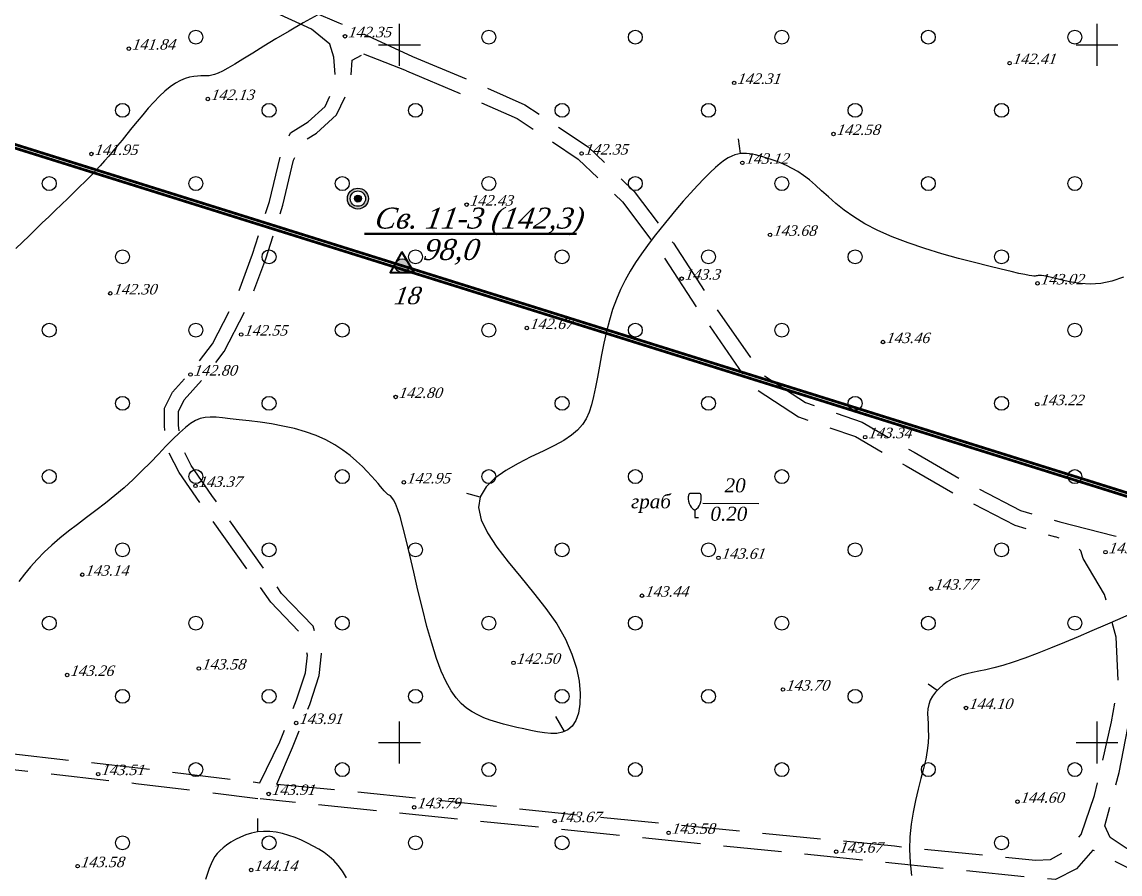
# Model space of a CAD drawing. Header units: millimetres. Extents: x 1400 to 7029, y -1119 to 1612.
# Drawn here: x 3098.2 to 3192.6, y 1101.5 to 1174.8 of the extents above; entities that cross this region are included whole.
import ezdxf
from ezdxf.lldxf.tags import DXFTag

# ---------------------------------------------------------------- set-up
doc = ezdxf.new("R2010")
doc.units = ezdxf.units.MM
doc.set_wipeout_variables(frame=1)
doc.linetypes.add('AHIDDEN2', pattern=[3, 1.5, -1.5])
doc.linetypes.add('AHIDDEN4', pattern=[7, 5, -2])
for name, color, linetype in [('0_Лицензия', 6, 'Continuous'), ('CONT-MNR', 7, 'Continuous'), ('кресты', 7, 'Continuous'), ('ПИКЕТЫ', 7, 'Continuous'), ('РАСТИТ', 7, 'Continuous'), ('Скважины', 7, 'Continuous'), ('Скважины_2011', 7, 'Continuous'), ('СІТУАЦІЯ', 7, 'Continuous')]:
    doc.layers.add(name, color=color, linetype=linetype)
doc.styles.add('grad', font='timesi.ttf')
doc.styles.add('universw', font='timesi.ttf', dxfattribs={"oblique": 10})
tags = doc.linetypes.add('New Line1', pattern=[1.5, 1, -0.5]).pattern_tags.tags
tags[6:7] = [DXFTag(74, 4), DXFTag(75, 0), DXFTag(340, '0'), DXFTag(46, 1.0), DXFTag(50, 0.0), DXFTag(44, 0.0), DXFTag(45, 0.0)]
tags[4:5] = [DXFTag(74, 4), DXFTag(75, 0), DXFTag(340, '0'), DXFTag(46, 1.0), DXFTag(50, 0.0), DXFTag(44, 0.0), DXFTag(45, 0.0)]

# ---------------------------------------------------------------- blocks, each defined once
blk = doc.blocks.new('390_2')
at = {"color": 0, "linetype": 'Continuous', "lineweight": 0}
blk.add_wipeout([(0.56, -0.02), (0.56, 0.02), (0.02, 0.02), (0.02, 1.02), (0.15, 1.11), (0.31, 1.24), (0.46, 1.38), (0.62, 1.58), (0.73, 1.77), (0.84, 2), (0.9, 2.21), (0.95, 2.44), (0.96, 2.61), (0.96, 2.86), (0.94, 3.01), (0.89, 3.24), (0.86, 3.33), (0.82, 3.39), (0.77, 3.44), (0.7, 3.46), (-0.38, 3.46), (-0.69, 3.46), (-0.8, 3.42), (-0.85, 3.37), (-0.89, 3.28), (-0.93, 3.11), (-0.96, 2.93), (-0.97, 2.66), (-0.95, 2.39), (-0.91, 2.19), (-0.85, 2.03), (-0.78, 1.85), (-0.67, 1.65), (-0.56, 1.5), (-0.45, 1.37), (-0.28, 1.21), (-0.13, 1.09), (-0.02, 1.02), (-0.02, -0.02)], dxfattribs=at)
at = {"color": 0, "linetype": 'Continuous'}
blk.add_lwpolyline([(0.89, 3.12), (0.86, 3.28, 0.283123), (0.7, 3.44), (-0.69, 3.44, 0.301637), (-0.87, 3.28, 0.346308), (0, 1.03, 0.325277)], format="xyb", close=True, dxfattribs=at)
blk.add_lwpolyline([(0, 1.03), (0, 0), (0.54, 0)], dxfattribs=at)
blk = doc.blocks.new('372')
blk.add_circle((0, 0), 1)
blk = doc.blocks.new('368')
at = {"color": 0, "linetype": 'Continuous'}
blk.add_blockref('372', (0, 0), dxfattribs=at)
blk = doc.blocks.new('Свкажины')
at = {"layer": 'Скважины', "linetype": 'Continuous'}
h = blk.add_hatch(color=5, dxfattribs=at)
h.paths.add_polyline_path([(-3, 0, 1), (3, 0, 1)])
h.paths.add_polyline_path([(2.2, 0, -1), (-2.2, 0, -1)], flags=16)
at = {"layer": 'Скважины', "linetype": 'Continuous', "lineweight": 50}
h = blk.add_hatch(color=2, dxfattribs=at)
edge = h.paths.add_edge_path()
edge.add_arc((0, 0), 1, 0, 360)
at = {"layer": 'Скважины', "color": 0, "linetype": 'Continuous'}
for radius in [3, 2.2, 1]:
    blk.add_circle((0, 0), radius, dxfattribs=at)
blk = doc.blocks.new('Licenzia')
at = {"linetype": 'New Line1', "lineweight": 25}
h = blk.add_hatch(color=6, dxfattribs=at)
h.dxf.hatch_style = 1
h.set_gradient(color1=(255, 0, 255), color2=(255, 0, 255), centered=1, tint=1, name='INVCYLINDER')
edge = h.paths.add_edge_path()
edge.add_arc((0, 0), 2, 0, 360)
at = {"color": 6, "linetype": 'Continuous', "lineweight": 40, "flags": 128}
blk.add_lwpolyline([(-0.08, 4.01), (-3.48, -1.99), (3.45, -1.99)], close=True, dxfattribs=at)
at = {"color": 10, "linetype": 'Continuous', "lineweight": 25}
blk.add_circle((0, 0), 2, dxfattribs=at)

msp = doc.modelspace()

# ---------------------------------------------------------------- linework, layer by layer
at = {"layer": 'CONT-MNR', "color": 30, "linetype": 'Continuous', "elevation": 42.6}
msp.add_lwpolyline([(3123.6479, 1175.3997), (3122.3785, 1174.7055), (3121.1702, 1174.0146), (3120.0355, 1173.3429), (3118.987, 1172.7065), (3118.0376, 1172.1214), (3117.1997, 1171.6034), (3116.486, 1171.1686), (3115.9035, 1170.8282), (3115.4363, 1170.5742), (3115.0627, 1170.3941), (3114.7613, 1170.2751), (3114.5103, 1170.2045), (3114.2882, 1170.1698), (3114.0735, 1170.1581), (3113.8444, 1170.1569), (3113.5835, 1170.154), (3113.2891, 1170.1387), (3112.9635, 1170.1011), (3112.6091, 1170.0312), (3112.2282, 1169.9189), (3111.8233, 1169.7542), (3111.3965, 1169.527), (3110.9503, 1169.2273), (3110.4876, 1168.8492), (3110.0132, 1168.4035), (3109.5323, 1167.9049), (3109.0504, 1167.3684), (3108.5727, 1166.8089), (3108.1047, 1166.2411), (3107.6515, 1165.68), (3107.2186, 1165.1405), (3106.8093, 1164.6337), (3106.4186, 1164.1566), (3106.0395, 1163.7024), (3105.6652, 1163.2643), (3105.2886, 1162.8356), (3104.9028, 1162.4096), (3104.501, 1161.9794), (3104.076, 1161.5383), (3103.6227, 1161.0809), (3103.1433, 1160.6073), (3102.6417, 1160.1189), (3102.1216, 1159.6171), (3101.5871, 1159.1033), (3101.0419, 1158.579), (3100.4901, 1158.0457), (3099.9354, 1157.5046), (3099.3802, 1156.9575), (3098.8204, 1156.4072), (3098.2504, 1155.8566), (3097.6645, 1155.3088)], dxfattribs=at)
at = {"layer": 'CONT-MNR', "color": 30, "linetype": 'Continuous', "flags": 128}
for points, elevation in [([(3159.9896, 1163.4694), (3159.8227, 1164.7541)], 42.9), ([(3137.6033, 1133.9167), (3136.4399, 1134.2287)], 42.9), ([(3176.895, 1117.2995), (3176.1204, 1117.8528)], 43.2), ([(3144.8491, 1113.7759), (3144.0912, 1115.066)], 42.9), ([(3118.4849, 1105.1311), (3118.483, 1106.2904)], 43.2)]:
    msp.add_lwpolyline(points, dxfattribs=dict(at, elevation=elevation))
for points in [[(3193.376, 1123.8034), (3192.4054, 1123.3743), (3191.3438, 1122.9081), (3190.2109, 1122.4152), (3189.0337, 1121.9104), (3187.8394, 1121.4084), (3186.6552, 1120.9241), (3185.5082, 1120.4721), (3184.4255, 1120.0672), (3183.4342, 1119.7241), (3182.5548, 1119.4528), (3181.7804, 1119.2433), (3181.0976, 1119.0806), (3180.4928, 1118.95), (3179.9525, 1118.8365), (3179.4632, 1118.7252), (3179.0114, 1118.6014), (3178.5835, 1118.4502), (3178.1694, 1118.2597), (3177.773, 1118.0312), (3177.4015, 1117.7687), (3177.0621, 1117.4765), (3176.7621, 1117.1588), (3176.5086, 1116.8198), (3176.309, 1116.4636), (3176.1704, 1116.0946), (3176.096, 1115.7148), (3176.0728, 1115.3183), (3176.0838, 1114.8969), (3176.1118, 1114.4426), (3176.1397, 1113.9474), (3176.1506, 1113.4031), (3176.1272, 1112.8016), (3176.0526, 1112.135), (3175.9155, 1111.3975), (3175.7281, 1110.5931), (3175.5085, 1109.7281), (3175.2747, 1108.8089), (3175.0448, 1107.8417), (3174.8368, 1106.8331), (3174.6689, 1105.7892), (3174.559, 1104.7165), (3174.5229, 1103.6213), (3174.5668, 1102.5105), (3174.6945, 1101.3907)], [(3126.115, 1101.1878), (3125.7655, 1101.7523), (3125.3977, 1102.2396), (3125.0104, 1102.6612), (3124.6027, 1103.0283), (3124.1735, 1103.3522), (3123.7217, 1103.6443), (3123.2463, 1103.9158), (3122.7471, 1104.175), (3122.228, 1104.4183), (3121.6937, 1104.6392), (3121.1489, 1104.8311), (3120.5984, 1104.9873), (3120.0469, 1105.1012), (3119.4992, 1105.1664), (3118.96, 1105.1761), (3118.4339, 1105.1263), (3117.9254, 1105.023), (3117.4387, 1104.8748), (3116.9781, 1104.6901), (3116.5478, 1104.4775), (3116.1521, 1104.2455), (3115.7953, 1104.0027), (3115.4817, 1103.7575), (3115.2135, 1103.5151), (3114.9844, 1103.2675), (3114.7863, 1103.0032), (3114.6108, 1102.7108), (3114.4496, 1102.3789), (3114.2946, 1101.996), (3114.1375, 1101.5507), (3113.9699, 1101.0316)]]:
    msp.add_lwpolyline(points, dxfattribs=at)
at = {"layer": 'кресты', "color": 3, "linetype": 'Continuous'}
for p, q in [((3130.6513, 1171.0275), (3130.6513, 1174.6275)), ((3190.6513, 1171.0275), (3190.6513, 1174.6275)), ((3128.8513, 1172.8275), (3132.4513, 1172.8275)), ((3188.8513, 1172.8275), (3192.4513, 1172.8275)), ((3130.6513, 1111.0275), (3130.6513, 1114.6275)), ((3190.6513, 1111.0275), (3190.6513, 1114.6275)), ((3128.8513, 1112.8275), (3132.4513, 1112.8275)), ((3188.8513, 1112.8275), (3192.4513, 1112.8275))]:
    msp.add_line(p, q, dxfattribs=at)
at = {"layer": 'ПИКЕТЫ', "color": 7, "linetype": 'Continuous'}
for centre in [(3125.9694, 1173.5602), (3107.3874, 1172.4995), (3183.1266, 1171.253), (3159.441, 1169.5507), (3114.1751, 1168.1644), (3167.9863, 1165.1593), (3104.1652, 1163.4398), (3146.3187, 1163.4797), (3160.1473, 1162.6814), (3136.4373, 1159.0852), (3162.5247, 1156.486), (3154.9243, 1152.7196), (3185.5316, 1152.3079), (3105.784, 1151.4466), (3141.6106, 1148.4668), (3117.0379, 1147.9084), (3172.2463, 1147.2615), (3112.689, 1144.4671), (3130.3262, 1142.5381), (3185.5034, 1141.9186), (3170.708, 1139.0793), (3131.0369, 1135.192), (3113.1142, 1134.8902), (3158.0904, 1128.7055), (3191.3824, 1129.191), (3103.3742, 1127.2512), (3176.391, 1126.058), (3151.516, 1125.4503), (3113.4061, 1119.1921), (3140.4621, 1119.6742), (3102.0828, 1118.6311), (3163.6363, 1117.3786), (3179.3773, 1115.7903), (3121.7704, 1114.499), (3104.742, 1110.1051), (3119.4095, 1108.3951), (3183.8037, 1107.7272), (3131.9248, 1107.248), (3144.009, 1106.0575), (3153.801, 1105.055), (3168.2158, 1103.4329), (3102.978, 1102.1866), (3117.8996, 1101.8591)]:
    msp.add_circle(centre, 0.15, dxfattribs=at)
at = {"layer": 'РАСТИТ', "color": 7}
msp.add_lwpolyline([(3156.7592, 1133.4048), (3161.551, 1133.3793)], dxfattribs=at)
at = {"layer": 'Скважины_2011', "color": 0, "linetype": 'Continuous', "lineweight": 50}
msp.add_line((3127.6367, 1156.5779), (3145.8925, 1156.5747), dxfattribs=at)
at = {"layer": 'СІТУАЦІЯ', "color": 7, "linetype": 'AHIDDEN4', "flags": 128}
for points in [[(3108.5536, 1182.6622), (3114.657, 1179.3148), (3125.451, 1174.7185), (3131.7838, 1171.8296)], [(3187.4396, 1131.7985), (3192.1621, 1130.5868), (3197.8849, 1129.3328), (3206.7704, 1127.2761), (3212.3168, 1125.608), (3217.4372, 1124.6549), (3218.4914, 1124.9559), (3223.4613, 1129.7212), (3229.6404, 1135.6764), (3228.6293, 1137.2551), (3227.8077, 1139.4654), (3228.1237, 1142.7492), (3228.376, 1145.6891), (3227.8704, 1149.0361), (3226.1009, 1153.1408), (3223.0041, 1157.6245), (3220.0338, 1162.045), (3218.4538, 1165.5814), (3218.1049, 1167.9261), (3218.5888, 1172.102), (3219.6446, 1177.0252), (3220.5684, 1180.2341), (3221.1843, 1182.5198)], [(3124.6652, 1172.8851), (3123.0921, 1174.1659), (3120.0624, 1175.5632), (3115.11, 1177.659), (3110.682, 1179.8713), (3107.1862, 1181.5596)], [(3118.6366, 1109.3588), (3120.355, 1112.8889), (3121.8116, 1116.4984), (3122.569, 1118.8271), (3122.7438, 1120.3408), (3122.1612, 1122.2038), (3119.5976, 1124.8818), (3113.5382, 1133.3817), (3111.7218, 1136.035), (3110.6731, 1138.0726), (3110.44, 1140.052), (3110.44, 1141.5657), (3111.1392, 1142.9629), (3113.0036, 1145.0588), (3114.5767, 1147.0964), (3116.6782, 1151.199), (3118.0182, 1154.8085), (3119.4748, 1159.3495), (3120.412, 1163.2792), (3121.2859, 1165.2586), (3122.8008, 1166.1901), (3124.2573, 1167.5291), (3125.1895, 1169.4503), (3125.0148, 1171.779), (3124.6652, 1172.8851)], [(3131.2602, 1170.5853), (3127.6057, 1172.0238)], [(3120.0977, 1109.228), (3121.4522, 1112.4012), (3122.9399, 1116.0878), (3123.7473, 1118.5702), (3123.9651, 1120.456), (3123.2225, 1122.8304), (3120.5244, 1125.649), (3114.522, 1134.069), (3112.7544, 1136.6509), (3111.8395, 1138.4287), (3111.64, 1140.1224), (3111.64, 1141.2822), (3112.1413, 1142.284), (3113.928, 1144.2924), (3115.5943, 1146.4508), (3117.7785, 1150.715), (3119.1526, 1154.4162), (3120.6315, 1159.0266), (3121.5539, 1162.8945), (3122.2328, 1164.4321), (3123.5278, 1165.2284), (3125.2374, 1166.8), (3126.4104, 1169.2175), (3126.5863, 1171.5186), (3127.3974, 1171.9238)], [(3131.7838, 1171.8296), (3136.5803, 1169.8111), (3141.4419, 1167.6736), (3146.887, 1164.0464), (3150.8411, 1160.2248), (3154.2119, 1155.7555), (3157.6007, 1150.6046), (3161.8141, 1144.5161), (3165.5738, 1142.0547), (3170.4355, 1140.3706), (3174.9082, 1137.7798), (3179.2072, 1135.2962), (3184.0688, 1132.7701), (3187.4396, 1131.7985)], [(3131.2602, 1170.5853), (3136.0467, 1168.571), (3140.7911, 1166.485), (3146.0368, 1162.9906), (3149.827, 1159.3275), (3153.1079, 1154.9773), (3156.4816, 1149.8494), (3160.8541, 1143.531), (3164.9741, 1140.8338), (3169.8711, 1139.1375), (3174.2322, 1136.6112), (3178.558, 1134.1122), (3183.5657, 1131.5101), (3187.0657, 1130.5013)], [(3120.0977, 1109.228), (3126.3257, 1108.6652), (3147.9529, 1106.3927), (3173.226, 1103.9239), (3185.3435, 1102.6877), (3186.6591, 1102.7699), (3187.9748, 1103.5094), (3189.2904, 1104.9062), (3190.4416, 1108.275), (3191.8873, 1114.5988), (3192.4787, 1117.8164), (3192.2816, 1121.8877), (3191.2958, 1125.5649), (3189.4558, 1128.6512), (3189.2587, 1129.3078), (3188.4043, 1130.0301), (3187.0657, 1130.5013)], [(3031.1286, 1117.929), (3048.1073, 1116.1761), (3080.7603, 1112.3706), (3107.9975, 1109.3042), (3118.4722, 1108.0188)], [(3048.6774, 1117.6986), (3048.8569, 1117.4479), (3080.914, 1113.7118), (3108.1553, 1110.645), (3118.6366, 1109.3588)], [(3193.8735, 1117.5489), (3194.2678, 1117.6146), (3195.7793, 1113.6747), (3197.0936, 1106.2545), (3197.7507, 1102.2926), (3197.4221, 1101.7016), (3196.1078, 1102.3583), (3193.1506, 1103.7373), (3191.7705, 1104.6566), (3191.3105, 1105.6415), (3192.5591, 1110.2381), (3193.5449, 1115.4256), (3193.8734, 1117.7239)], [(3196.6709, 1033.8395), (3197.1029, 1035.0265), (3197.9668, 1037.7781), (3198.6688, 1040.4757), (3198.9387, 1042.1483), (3196.8869, 1043.7129), (3195.699, 1044.738), (3194.945, 1045.8762), (3195.1312, 1048.0563), (3195.7432, 1051.1935), (3196.651, 1055.9377), (3196.9062, 1059.4648), (3197.7568, 1063.0769), (3199.2004, 1068.4426), (3198.6571, 1071.6996), (3197.7879, 1074.3052), (3197.0274, 1077.0194), (3197.136, 1081.0364), (3197.5706, 1087.2247), (3198.4708, 1096.5567), (3198.2566, 1098.5897), (3197.0252, 1099.9271), (3194.9371, 1101.1576), (3193.0097, 1102.1741), (3190.2791, 1103.5651), (3188.8871, 1101.9601), (3187.0667, 1101.0506), (3184.5503, 1101.2646), (3118.6708, 1107.9686)]]:
    msp.add_lwpolyline(points, dxfattribs=at)

# ---------------------------------------------------------------- block references
at = {"layer": '0_Лицензия', "color": 6, "linetype": 'New Line1', "lineweight": 25, "xscale": 0.3, "yscale": 0.3, "zscale": 0.3}
msp.add_blockref('Licenzia', (3130.8881, 1153.8288), dxfattribs=at)
at = {"layer": 'РАСТИТ', "color": 7, "linetype": 'Continuous', "xscale": 0.6, "yscale": 0.6, "zscale": 0.6}
for p in [(3113.1397, 1173.4909), (3138.3397, 1173.4909), (3150.9397, 1173.4909), (3163.5397, 1173.4909), (3176.1397, 1173.4909), (3188.7397, 1173.4909), (3106.8397, 1167.1909), (3119.4397, 1167.1909), (3132.0397, 1167.1909), (3144.6397, 1167.1909), (3157.2397, 1167.1909), (3169.8397, 1167.1909), (3182.4397, 1167.1909), (3100.5397, 1160.8909), (3113.1397, 1160.8909), (3125.7397, 1160.8909), (3138.3397, 1160.8909), (3150.9397, 1160.8909), (3163.5397, 1160.8909), (3176.1397, 1160.8909), (3188.7397, 1160.8909), (3106.8397, 1154.5909), (3119.4397, 1154.5909), (3132.0397, 1154.5909), (3144.6397, 1154.5909), (3157.2397, 1154.5909), (3169.8397, 1154.5909), (3182.4397, 1154.5909), (3100.5397, 1148.2909), (3113.1397, 1148.2909), (3125.7397, 1148.2909), (3138.3397, 1148.2909), (3150.9397, 1148.2909), (3163.5397, 1148.2909), (3188.7397, 1148.2909), (3106.8397, 1141.9909), (3119.4397, 1141.9909), (3144.6397, 1141.9909), (3157.2397, 1141.9909), (3169.8397, 1141.9909), (3182.4397, 1141.9909), (3100.5397, 1135.6909), (3113.1397, 1135.6909), (3125.7397, 1135.6909), (3138.3397, 1135.6909), (3150.9397, 1135.6909), (3163.5397, 1135.6909), (3188.7397, 1135.6909), (3106.8397, 1129.3909), (3119.4397, 1129.3909), (3132.0397, 1129.3909), (3144.6397, 1129.3909), (3157.2397, 1129.3909), (3169.8397, 1129.3909), (3182.4397, 1129.3909), (3100.5397, 1123.0909), (3113.1397, 1123.0909), (3125.7397, 1123.0909), (3138.3397, 1123.0909), (3150.9397, 1123.0909), (3163.5397, 1123.0909), (3176.1397, 1123.0909), (3188.7397, 1123.0909), (3106.8397, 1116.7909), (3119.4397, 1116.7909), (3132.0397, 1116.7909), (3144.6397, 1116.7909), (3157.2397, 1116.7909), (3169.8397, 1116.7909), (3113.1397, 1110.4909), (3125.7397, 1110.4909), (3138.3397, 1110.4909), (3150.9397, 1110.4909), (3163.5397, 1110.4909), (3176.1397, 1110.4909), (3188.7397, 1110.4909), (3106.8397, 1104.1909), (3119.4397, 1104.1909), (3132.0397, 1104.1909), (3144.6397, 1104.1909), (3182.4397, 1104.1909)]:
    msp.add_blockref('368', p, dxfattribs=at)
at = {"layer": 'Скважины_2011', "color": 0, "linetype": 'Continuous', "lineweight": 50, "xscale": 0.3, "yscale": 0.3, "zscale": 0.3}
msp.add_blockref('Свкажины', (3127.0813, 1159.5975), dxfattribs=at)

# ---------------------------------------------------------------- texts
at = {"layer": '0_Лицензия', "color": 6, "linetype": 'New Line1', "lineweight": 25, "insert": (3130.1455, 1152.0157), "char_height": 1.5, "attachment_point": 1, "style": 'universw'}
msp.add_mtext_dynamic_manual_height_columns('18', width=7.234357, gutter_width=15, heights=[6.4231], dxfattribs=at)
at = {"layer": 'ПИКЕТЫ', "color": 7, "linetype": 'Continuous', "style": 'universw', "oblique": 10}
for s, p in [('142.35', (3126.238, 1173.4735)), ('141.84', (3107.6559, 1172.4128)), ('142.41', (3183.3951, 1171.1663)), ('142.31', (3159.7095, 1169.464)), ('142.13', (3114.4436, 1168.0777)), ('142.58', (3168.2549, 1165.0726)), ('141.95', (3104.4338, 1163.3531)), ('142.35', (3146.5873, 1163.393)), ('143.12', (3160.4159, 1162.5947)), ('142.43', (3136.7058, 1158.9985)), ('143.68', (3162.7932, 1156.3993)), ('143.3', (3155.1928, 1152.6329)), ('143.02', (3185.8001, 1152.2213)), ('142.30', (3106.0525, 1151.3599)), ('142.55', (3117.3064, 1147.8218)), ('142.67', (3141.8791, 1148.3802)), ('143.46', (3172.5148, 1147.1748)), ('142.80', (3112.9575, 1144.3805)), ('142.80', (3130.5947, 1142.4514)), ('143.22', (3185.7719, 1141.8319)), ('143.34', (3170.9765, 1138.9926)), ('143.37', (3113.3827, 1134.8035)), ('142.95', (3131.3054, 1135.1053)), ('143.61', (3158.3589, 1128.6189)), ('143.67', (3191.6509, 1129.1043)), ('143.14', (3103.6427, 1127.1645)), ('143.77', (3176.6595, 1125.9713)), ('143.44', (3151.7845, 1125.3636)), ('143.58', (3113.6746, 1119.1054)), ('142.50', (3140.7306, 1119.5875)), ('143.26', (3102.3513, 1118.5444)), ('143.70', (3163.9048, 1117.2919)), ('144.10', (3179.6459, 1115.7036)), ('143.91', (3122.0389, 1114.4123)), ('143.51', (3105.0105, 1110.0184)), ('143.91', (3119.678, 1108.3084)), ('143.79', (3132.1933, 1107.1613)), ('144.60', (3184.0722, 1107.6405)), ('143.67', (3144.2775, 1105.9708)), ('143.58', (3154.0695, 1104.9683)), ('143.67', (3168.4843, 1103.3462)), ('143.58', (3103.2465, 1102.0999)), ('144.14', (3118.1681, 1101.7724))]:
    msp.add_text(s, height=0.9, dxfattribs=at).set_placement(p)
at = {"layer": 'РАСТИТ', "color": 7, "linetype": 'AHIDDEN2', "style": 'grad'}
for s, p in [('20', (3158.6189, 1134.3402)), ('граб', (3150.5694, 1132.9628)), ('0.20', (3157.3975, 1131.8932))]:
    msp.add_text(s, height=1.2, dxfattribs=at).set_placement(p)
at = {"layer": 'Скважины_2011', "color": 7, "style": 'universw', "oblique": 10}
for s, p in [(' Св. 11-3 (142,3)', (3127.7861, 1157.0215)), ('98,0', (3132.6566, 1154.3208))]:
    msp.add_text(s, height=1.8, dxfattribs=at).set_placement(p)

# ---------------------------------------------------------------- next in the draw order: block references
at = {"layer": 'РАСТИТ', "color": 7, "linetype": 'AHIDDEN2', "xscale": 0.6, "yscale": 0.6, "zscale": 0.6}
msp.add_blockref('390_2', (3156.0562, 1132.1856), dxfattribs=at)

# ---------------------------------------------------------------- next in the draw order: linework, layer by layer
at = {"color": 6, "linetype": 'Continuous', "lineweight": 60, "flags": 128}
msp.add_lwpolyline([(3374.7034, 1362.0214, 0.24, 0.24, 0), (3263.109, 1295.3115, 0.24, 0.24, 0), (3249.1634, 1263.3117, 0.24, 0.24, 0), (3217.6097, 1221.1407, 0.24, 0.24, 0), (3221.9504, 1124.988, 0.24, 0.24, 0), (3074.2504, 1171.2569, 0.24, 0.24, 0), (2925.548, 1186.5997, 0.24, 0.24, 0), (2941.5578, 1368.4142, 0.24, 0.24, 0), (2942.8387, 1415.2605, 0, 0, 0), (3036.3911, 1417.5492, 0.24, 0.24, 0), (3140.0267, 1452.3008, 0.24, 0.24, 0), (3197.9798, 1458.7744, 0.24, 0.24, 0), (3315.7553, 1456.3401, 0.24, 0.24, 0), (3351.4513, 1474.3275, 0.24, 0.24, 0), (3374.7043, 1474.2089, 0.24, 0.24, 0)], format="xyseb", dxfattribs=at)
at = {"color": 1, "linetype": 'Continuous', "lineweight": 211, "const_width": 0.24, "flags": 128}
msp.add_lwpolyline([(2943.1308, 1414.9675), (3036.4436, 1417.2504), (3140.0917, 1452.0062), (3197.9934, 1458.474), (3315.097, 1456.064), (3363.654, 1355.4312), (3262.8726, 1295.52), (3248.9023, 1263.4635), (3217.3052, 1221.2345), (3221.6314, 1125.4023), (3074.3112, 1171.5522), (2925.8727, 1186.8678), (2941.8575, 1368.3969)], close=True, dxfattribs=at)
at = {"layer": 'CONT-MNR', "color": 30, "linetype": 'Continuous', "flags": 128}
msp.add_lwpolyline([(3192.9202, 1152.8551), (3191.9278, 1152.4897), (3190.9723, 1152.2983), (3190.0668, 1152.2455), (3189.2239, 1152.2956), (3188.4567, 1152.4132), (3187.7778, 1152.5627), (3187.2002, 1152.7085), (3186.7321, 1152.8219), (3186.3635, 1152.9013), (3186.0797, 1152.9519), (3185.8661, 1152.9789), (3185.7081, 1152.9877), (3185.5911, 1152.9832), (3185.5004, 1152.9709), (3185.4213, 1152.9558), (3185.3373, 1152.9436), (3185.2234, 1152.9409), (3185.0525, 1152.9548), (3184.7979, 1152.9923), (3184.4324, 1153.0605), (3183.9291, 1153.1663), (3183.2611, 1153.3168), (3182.4014, 1153.5191), (3181.3355, 1153.7783), (3180.0989, 1154.0918), (3178.7397, 1154.4553), (3177.3059, 1154.8644), (3175.8456, 1155.3146), (3174.4067, 1155.8016), (3173.0373, 1156.3209), (3171.7855, 1156.8681), (3170.6878, 1157.4378), (3169.7352, 1158.0206), (3168.9071, 1158.6061), (3168.1832, 1159.1837), (3167.5429, 1159.743), (3166.9657, 1160.2735), (3166.4312, 1160.7649), (3165.9188, 1161.2067), (3165.4122, 1161.591), (3164.9112, 1161.9209), (3164.42, 1162.2022), (3163.9425, 1162.4406), (3163.4827, 1162.6418), (3163.0448, 1162.8114), (3162.6326, 1162.9553), (3162.2502, 1163.0792), (3161.9002, 1163.1876), (3161.5794, 1163.2808), (3161.2831, 1163.3579), (3161.0069, 1163.4181), (3160.7459, 1163.4605), (3160.4957, 1163.4843), (3160.2515, 1163.4885), (3160.0087, 1163.4724), (3159.7624, 1163.4336), (3159.506, 1163.365), (3159.2326, 1163.2578), (3158.9354, 1163.1034), (3158.6074, 1162.893), (3158.2417, 1162.6181), (3157.8314, 1162.27), (3157.3697, 1161.84), (3156.8527, 1161.3232), (3156.2889, 1160.7296), (3155.6897, 1160.073), (3155.0667, 1159.3673), (3154.4315, 1158.6262), (3153.7955, 1157.8635), (3153.1702, 1157.0929), (3152.5673, 1156.3284), (3151.9963, 1155.5797), (3151.4596, 1154.841), (3150.9578, 1154.1025), (3150.4913, 1153.3544), (3150.0608, 1152.587), (3149.6668, 1151.7904), (3149.3097, 1150.955), (3148.9901, 1150.0708), (3148.7075, 1149.133), (3148.4575, 1148.1563), (3148.2347, 1147.1601), (3148.0336, 1146.1639), (3147.8487, 1145.1872), (3147.6747, 1144.2495), (3147.5061, 1143.3703), (3147.3374, 1142.5691), (3147.1606, 1141.8596), (3146.9571, 1141.2324), (3146.7058, 1140.6727), (3146.3855, 1140.1651), (3145.975, 1139.6948), (3145.4532, 1139.2466), (3144.7989, 1138.8054), (3143.9909, 1138.3563), (3143.0238, 1137.8847), (3141.9543, 1137.3791), (3140.8551, 1136.8288), (3139.7986, 1136.2226), (3138.8574, 1135.5499), (3138.104, 1134.7998), (3137.6109, 1133.9612), (3137.4507, 1133.0235), (3137.6711, 1131.9802), (3138.221, 1130.8438), (3139.0244, 1129.6311), (3140.0056, 1128.359), (3141.0884, 1127.0444), (3142.1972, 1125.7043), (3143.2558, 1124.3555), (3144.1886, 1123.015), (3144.9346, 1121.6999), (3145.4944, 1120.4278), (3145.8834, 1119.2167), (3146.1173, 1118.0846), (3146.2114, 1117.0494), (3146.1815, 1116.129), (3146.043, 1115.3413), (3145.8116, 1114.7043), (3145.5017, 1114.2294), (3145.1237, 1113.9021), (3144.687, 1113.7014), (3144.201, 1113.6065), (3143.6749, 1113.5962), (3143.1182, 1113.6497), (3142.5403, 1113.746), (3141.9503, 1113.864), (3141.3568, 1113.9871), (3140.764, 1114.1147), (3140.1751, 1114.2507), (3139.5934, 1114.3988), (3139.0222, 1114.5628), (3138.4647, 1114.7464), (3137.9242, 1114.9534), (3137.404, 1115.1876), (3136.9063, 1115.4557), (3136.4292, 1115.7768), (3135.9699, 1116.1731), (3135.5256, 1116.6666), (3135.0934, 1117.2794), (3134.6703, 1118.0336), (3134.2536, 1118.9513), (3133.8404, 1120.0547), (3133.4291, 1121.3524), (3133.0229, 1122.7997), (3132.6264, 1124.3384), (3132.2441, 1125.9105), (3131.8806, 1127.4578), (3131.5404, 1128.9222), (3131.228, 1130.2455), (3130.9481, 1131.3696), (3130.7036, 1132.252), (3130.4917, 1132.912), (3130.3083, 1133.3846), (3130.149, 1133.7048), (3130.0095, 1133.9074), (3129.8857, 1134.0275), (3129.7733, 1134.1), (3129.668, 1134.1598), (3129.5649, 1134.2367), (3129.4567, 1134.3399), (3129.3355, 1134.4733), (3129.1934, 1134.641), (3129.0223, 1134.8468), (3128.8144, 1135.0949), (3128.5617, 1135.3891), (3128.2562, 1135.7335), (3127.8912, 1136.129), (3127.4637, 1136.5644), (3126.9721, 1137.0257), (3126.4145, 1137.4985), (3125.7892, 1137.9689), (3125.0944, 1138.4226), (3124.3283, 1138.8453), (3123.4892, 1139.2231), (3122.5796, 1139.5451), (3121.619, 1139.8141), (3120.6309, 1140.0366), (3119.6393, 1140.2187), (3118.6677, 1140.3668), (3117.7399, 1140.4871), (3116.8796, 1140.586), (3116.1106, 1140.6697), (3115.4489, 1140.7414), (3114.8809, 1140.7915), (3114.385, 1140.8072), (3113.94, 1140.7756), (3113.5245, 1140.6841), (3113.1171, 1140.5198), (3112.6964, 1140.27), (3112.2412, 1139.9219), (3111.7342, 1139.468), (3111.1756, 1138.9214), (3110.5697, 1138.3008), (3109.9207, 1137.6246), (3109.233, 1136.9114), (3108.5108, 1136.1796), (3107.7586, 1135.4478), (3106.9806, 1134.7344), (3106.1819, 1134.0539), (3105.3708, 1133.4041), (3104.5562, 1132.7786), (3103.7474, 1132.1713), (3102.9533, 1131.5758), (3102.183, 1130.9858), (3101.4455, 1130.3952), (3100.7498, 1129.7975), (3100.1027, 1129.1879), (3099.501, 1128.5672), (3098.9392, 1127.9377), (3098.4118, 1127.3016), (3097.9132, 1126.6612)], dxfattribs=at)

doc.saveas('drawing.dxf')
